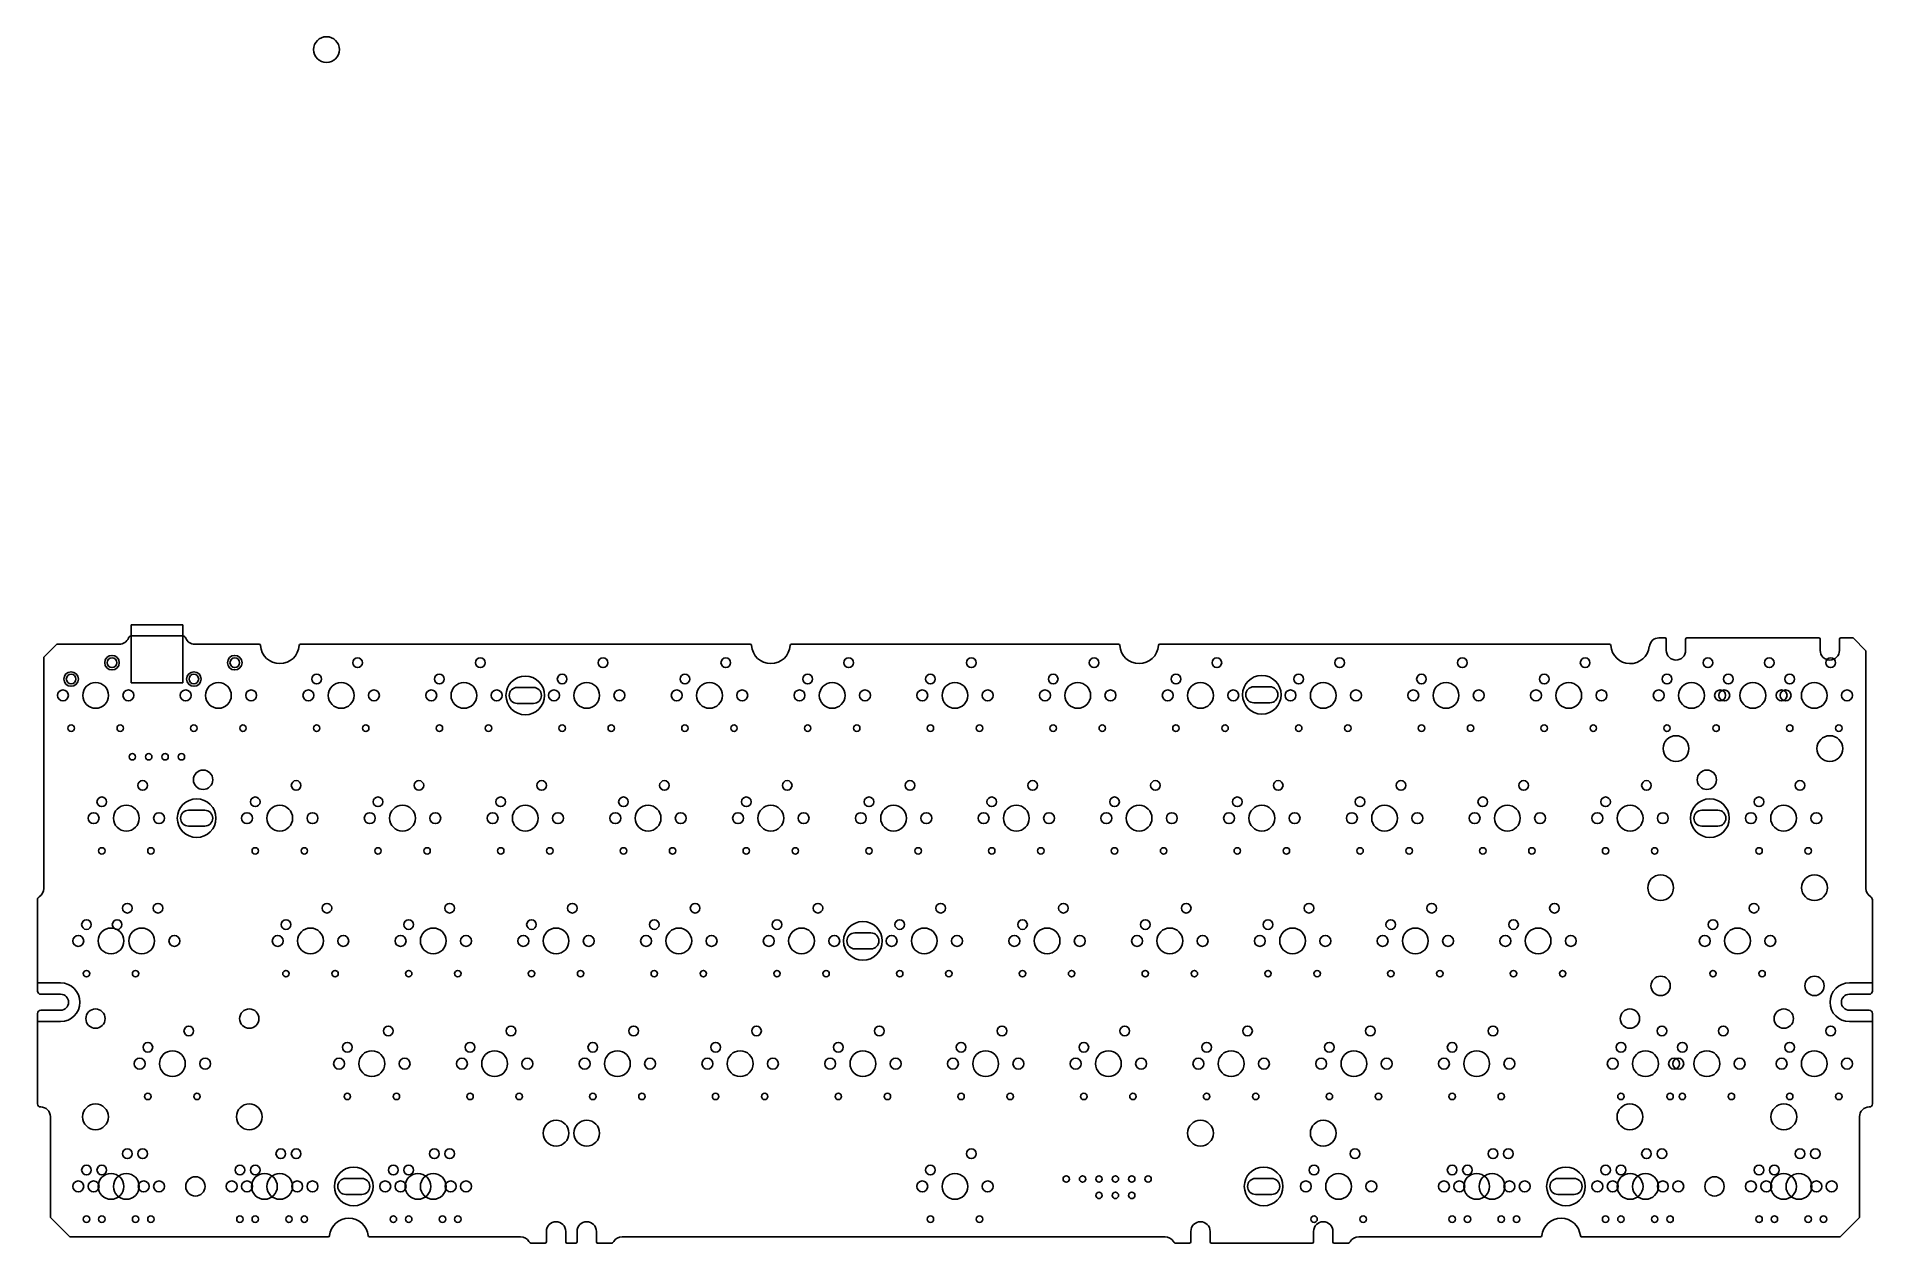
# Model space of a CAD drawing. Header units: millimetres. Extents: x 1582 to 1867, y 1108 to 1296.
import ezdxf

# ---------------------------------------------------------------- set-up
doc = ezdxf.new("R2010")
doc.units = ezdxf.units.MM
doc.layers.add('C', color=4, linetype='Continuous')
doc.layers.add('기판1.0t', color=102, linetype='Continuous')

msp = doc.modelspace()

# ---------------------------------------------------------------- linework, layer by layer
for centre in [(1597.05, 1183.84), (1599.59, 1183.84), (1602.13, 1183.84), (1604.67, 1183.84), (1741.98, 1118.31), (1744.52, 1118.31), (1747.06, 1118.31), (1749.6, 1118.31), (1752.14, 1118.31), (1754.68, 1118.31), (1747.06, 1115.77), (1749.6, 1115.77), (1752.14, 1115.77)]:
    msp.add_circle(centre, 0.5)
at = {"layer": 'C', "color": 3}
for p, q in [((1656.78, 1194.61), (1659.29, 1194.61)), ((1771.08, 1194.71), (1773.59, 1194.71)), ((1659.29, 1192.12), (1656.78, 1192.12)), ((1773.59, 1192.22), (1771.08, 1192.22)), ((1605.78, 1175.56), (1608.28, 1175.56)), ((1840.61, 1175.56), (1843.11, 1175.56)), ((1608.28, 1173.07), (1605.78, 1173.07)), ((1843.11, 1173.07), (1840.61, 1173.07)), ((1709.17, 1156.51), (1711.67, 1156.51)), ((1711.67, 1154.02), (1709.17, 1154.02)), ((1630.16, 1118.41), (1632.66, 1118.41)), ((1771.36, 1118.41), (1773.86, 1118.41)), ((1818.28, 1118.41), (1820.78, 1118.41)), ((1632.66, 1115.92), (1630.16, 1115.92)), ((1773.86, 1115.92), (1771.36, 1115.92)), ((1820.78, 1115.92), (1818.28, 1115.92))]:
    msp.add_line(p, q, dxfattribs=at)
at = {"layer": 'C', "color": 1}
for p, q in [((1585.92, 1148.74), (1582.21, 1148.74)), ((1863.5, 1148.74), (1867.21, 1148.74)), ((1585.92, 1142.74), (1582.21, 1142.74)), ((1863.5, 1142.74), (1867.21, 1142.74))]:
    msp.add_line(p, q, dxfattribs=at)
for centre in [(1658.03, 1193.36), (1772.33, 1193.46), (1607.03, 1174.31), (1841.86, 1174.31), (1710.42, 1155.26), (1631.41, 1117.16), (1772.61, 1117.16), (1819.53, 1117.16)]:
    msp.add_circle(centre, 3, dxfattribs=at)
at = {"layer": 'C'}
for centre in [(1608.03, 1180.27), (1841.39, 1180.27), (1606.84, 1117.16), (1842.58, 1117.16)]:
    msp.add_circle(centre, 1.5, dxfattribs=at)
at = {"layer": 'C', "color": 3}
for centre, start, end in [((1656.78, 1193.36), 90, 270), ((1659.29, 1193.36), 270, 90), ((1771.08, 1193.46), 90, 270), ((1773.59, 1193.46), 270, 90), ((1605.78, 1174.31), 90, 270), ((1608.28, 1174.31), 270, 90), ((1840.61, 1174.31), 90, 270), ((1843.11, 1174.31), 270, 90), ((1709.17, 1155.26), 90, 270), ((1711.67, 1155.26), 270, 90), ((1630.16, 1117.16), 90, 270), ((1632.66, 1117.16), 270, 90), ((1771.36, 1117.16), 90, 270), ((1773.86, 1117.16), 270, 90), ((1818.28, 1117.16), 90, 270), ((1820.78, 1117.16), 270, 90)]:
    msp.add_arc(centre, 1.24, start, end, dxfattribs=at)
at = {"layer": 'C', "color": 1}
for centre, start, end in [((1585.92, 1145.74), 270, 90), ((1863.5, 1145.74), 90, 270)]:
    msp.add_arc(centre, 3, start, end, dxfattribs=at)
at = {"layer": '기판1.0t', "color": 0}
for p, q in [((1596.88, 1204.3), (1604.88, 1204.3)), ((1596.88, 1195.3), (1596.88, 1204.3)), ((1604.88, 1195.3), (1604.88, 1204.3)), ((1596.88, 1195.3), (1604.88, 1195.3))]:
    msp.add_line(p, q, dxfattribs=at)
at = {"layer": '기판1.0t'}
for p, q in [((1585.33, 1201.29), (1583.33, 1199.29)), ((1585.33, 1201.29), (1595.03, 1201.29)), ((1596.9, 1202.59), (1604.87, 1202.59)), ((1606.74, 1201.29), (1616.74, 1201.29)), ((1623.13, 1201.29), (1692.94, 1201.29)), ((1699.33, 1201.29), (1750.09, 1201.29)), ((1756.48, 1201.29), (1826.29, 1201.29)), ((1833.96, 1202.29), (1834.9, 1202.29)), ((1835.1, 1200.35), (1835.1, 1202.09)), ((1838.1, 1200.35), (1838.1, 1202.09)), ((1838.3, 1202.29), (1858.77, 1202.29)), ((1858.97, 1200.35), (1858.97, 1202.09)), ((1861.97, 1200.35), (1861.97, 1202.09)), ((1862.17, 1202.29), (1864.08, 1202.29)), ((1864.08, 1202.29), (1866.08, 1200.29)), ((1866.08, 1200.29), (1866.08, 1163.4)), ((1583.33, 1199.29), (1583.33, 1163.4)), ((1582.33, 1161.66), (1582.33, 1147.48)), ((1867.08, 1161.66), (1867.08, 1147.48)), ((1585.92, 1146.98), (1582.83, 1146.98)), ((1863.5, 1146.98), (1866.58, 1146.98)), ((1582.33, 1143.99), (1582.33, 1129.99)), ((1585.92, 1144.49), (1582.83, 1144.49)), ((1863.5, 1144.49), (1866.58, 1144.49)), ((1867.08, 1143.99), (1867.08, 1129.99)), ((1866.58, 1129.49), (1866.58, 1129.49)), ((1584.33, 1127.99), (1584.33, 1112.34)), ((1865.08, 1127.99), (1865.08, 1112.34)), ((1584.33, 1112.34), (1587.33, 1109.34)), ((1865.08, 1112.34), (1862.08, 1109.34)), ((1587.33, 1109.34), (1627.46, 1109.34)), ((1633.84, 1109.34), (1657.3, 1109.34)), ((1661.3, 1110.18), (1661.3, 1108.54)), ((1664.3, 1110.18), (1664.3, 1108.54)), ((1666.06, 1110.18), (1666.06, 1108.54)), ((1669.06, 1110.18), (1669.06, 1108.54)), ((1673.06, 1109.34), (1757.31, 1109.34)), ((1761.31, 1110.18), (1761.31, 1108.54)), ((1764.31, 1110.18), (1764.31, 1108.54)), ((1780.36, 1110.18), (1780.36, 1108.54)), ((1783.36, 1110.18), (1783.36, 1108.54)), ((1787.36, 1109.34), (1815.58, 1109.34)), ((1821.96, 1109.34), (1862.08, 1109.34)), ((1659.03, 1108.34), (1661.1, 1108.34)), ((1664.5, 1108.34), (1665.86, 1108.34)), ((1669.26, 1108.34), (1671.33, 1108.34)), ((1759.04, 1108.34), (1761.11, 1108.34)), ((1764.51, 1108.34), (1780.16, 1108.34)), ((1783.56, 1108.34), (1785.63, 1108.34))]:
    msp.add_line(p, q, dxfattribs=at)
for centre, radius in [((1627.18, 1293.58), 2), ((1587.55, 1195.9), 1.13), ((1593.9, 1198.44), 1.13), ((1593.9, 1198.44), 0.75), ((1606.6, 1195.9), 1.13), ((1612.95, 1198.44), 1.13), ((1612.95, 1198.44), 0.75), ((1632, 1198.44), 0.75), ((1651.05, 1198.44), 0.75), ((1670.1, 1198.44), 0.75), ((1689.15, 1198.44), 0.75), ((1708.2, 1198.44), 0.75), ((1727.25, 1198.44), 0.75), ((1746.3, 1198.44), 0.75), ((1765.35, 1198.44), 0.75), ((1784.4, 1198.44), 0.75), ((1803.45, 1198.44), 0.75), ((1822.5, 1198.44), 0.75), ((1841.55, 1198.44), 0.75), ((1851.07, 1198.44), 0.75), ((1860.6, 1198.44), 0.75), ((1586.28, 1193.36), 0.85), ((1587.55, 1195.9), 0.75), ((1591.36, 1193.36), 2), ((1596.44, 1193.36), 0.85), ((1605.33, 1193.36), 0.85), ((1606.6, 1195.9), 0.75), ((1610.41, 1193.36), 2), ((1615.49, 1193.36), 0.85), ((1624.38, 1193.36), 0.85), ((1625.65, 1195.9), 0.75), ((1629.46, 1193.36), 2), ((1634.54, 1193.36), 0.85), ((1643.43, 1193.36), 0.85), ((1644.7, 1195.9), 0.75), ((1648.51, 1193.36), 2), ((1653.59, 1193.36), 0.85), ((1662.48, 1193.36), 0.85), ((1663.75, 1195.9), 0.75), ((1667.56, 1193.36), 2), ((1672.64, 1193.36), 0.85), ((1681.53, 1193.36), 0.85), ((1682.8, 1195.9), 0.75), ((1686.61, 1193.36), 2), ((1691.69, 1193.36), 0.85), ((1700.58, 1193.36), 0.85), ((1701.85, 1195.9), 0.75), ((1705.66, 1193.36), 2), ((1710.74, 1193.36), 0.85), ((1719.63, 1193.36), 0.85), ((1720.9, 1195.9), 0.75), ((1724.71, 1193.36), 2), ((1729.79, 1193.36), 0.85), ((1738.68, 1193.36), 0.85), ((1739.95, 1195.9), 0.75), ((1743.76, 1193.36), 2), ((1748.84, 1193.36), 0.85), ((1757.73, 1193.36), 0.85), ((1759, 1195.9), 0.75), ((1762.81, 1193.36), 2), ((1767.89, 1193.36), 0.85), ((1776.78, 1193.36), 0.85), ((1778.05, 1195.9), 0.75), ((1781.86, 1193.36), 2), ((1786.94, 1193.36), 0.85), ((1795.83, 1193.36), 0.85), ((1797.1, 1195.9), 0.75), ((1800.91, 1193.36), 2), ((1805.99, 1193.36), 0.85), ((1814.88, 1193.36), 0.85), ((1816.15, 1195.9), 0.75), ((1819.96, 1193.36), 2), ((1825.04, 1193.36), 0.85), ((1833.93, 1193.36), 0.85), ((1835.2, 1195.9), 0.75), ((1839.01, 1193.36), 2), ((1843.45, 1193.36), 0.85), ((1844.09, 1193.36), 0.85), ((1844.72, 1195.9), 0.75), ((1848.53, 1193.36), 2), ((1852.98, 1193.36), 0.85), ((1853.61, 1193.36), 0.85), ((1854.25, 1195.9), 0.75), ((1858.06, 1193.36), 2), ((1863.14, 1193.36), 0.85), ((1587.55, 1188.28), 0.5), ((1595.17, 1188.28), 0.5), ((1606.6, 1188.28), 0.5), ((1614.22, 1188.28), 0.5), ((1625.65, 1188.28), 0.5), ((1633.27, 1188.28), 0.5), ((1644.7, 1188.28), 0.5), ((1652.32, 1188.28), 0.5), ((1663.75, 1188.28), 0.5), ((1671.37, 1188.28), 0.5), ((1682.8, 1188.28), 0.5), ((1690.42, 1188.28), 0.5), ((1701.85, 1188.28), 0.5), ((1709.47, 1188.28), 0.5), ((1720.9, 1188.28), 0.5), ((1728.52, 1188.28), 0.5), ((1739.95, 1188.28), 0.5), ((1747.57, 1188.28), 0.5), ((1759, 1188.28), 0.5), ((1766.62, 1188.28), 0.5), ((1778.05, 1188.28), 0.5), ((1785.67, 1188.28), 0.5), ((1797.1, 1188.28), 0.5), ((1804.72, 1188.28), 0.5), ((1816.15, 1188.28), 0.5), ((1823.77, 1188.28), 0.5), ((1835.2, 1188.28), 0.5), ((1842.82, 1188.28), 0.5), ((1854.25, 1188.28), 0.5), ((1861.87, 1188.28), 0.5), ((1836.6, 1185.11), 2), ((1860.47, 1185.11), 2), ((1598.66, 1179.39), 0.75), ((1622.47, 1179.39), 0.75), ((1641.52, 1179.39), 0.75), ((1660.57, 1179.39), 0.75), ((1679.62, 1179.39), 0.75), ((1698.67, 1179.39), 0.75), ((1717.72, 1179.39), 0.75), ((1736.77, 1179.39), 0.75), ((1755.82, 1179.39), 0.75), ((1774.87, 1179.39), 0.75), ((1793.92, 1179.39), 0.75), ((1812.97, 1179.39), 0.75), ((1832.02, 1179.39), 0.75), ((1855.84, 1179.39), 0.75), ((1592.31, 1176.85), 0.75), ((1616.12, 1176.85), 0.75), ((1635.17, 1176.85), 0.75), ((1654.22, 1176.85), 0.75), ((1673.27, 1176.85), 0.75), ((1692.32, 1176.85), 0.75), ((1711.37, 1176.85), 0.75), ((1730.42, 1176.85), 0.75), ((1749.47, 1176.85), 0.75), ((1768.52, 1176.85), 0.75), ((1787.57, 1176.85), 0.75), ((1806.62, 1176.85), 0.75), ((1825.67, 1176.85), 0.75), ((1849.49, 1176.85), 0.75), ((1591.04, 1174.31), 0.85), ((1596.12, 1174.31), 2), ((1601.2, 1174.31), 0.85), ((1614.85, 1174.31), 0.85), ((1619.93, 1174.31), 2), ((1625.01, 1174.31), 0.85), ((1633.9, 1174.31), 0.85), ((1638.98, 1174.31), 2), ((1644.06, 1174.31), 0.85), ((1652.95, 1174.31), 0.85), ((1658.03, 1174.31), 2), ((1663.11, 1174.31), 0.85), ((1672, 1174.31), 0.85), ((1677.08, 1174.31), 2), ((1682.16, 1174.31), 0.85), ((1691.05, 1174.31), 0.85), ((1696.13, 1174.31), 2), ((1701.21, 1174.31), 0.85), ((1710.1, 1174.31), 0.85), ((1715.18, 1174.31), 2), ((1720.26, 1174.31), 0.85), ((1729.15, 1174.31), 0.85), ((1734.23, 1174.31), 2), ((1739.31, 1174.31), 0.85), ((1748.2, 1174.31), 0.85), ((1753.28, 1174.31), 2), ((1758.36, 1174.31), 0.85), ((1767.25, 1174.31), 0.85), ((1772.33, 1174.31), 2), ((1777.41, 1174.31), 0.85), ((1786.3, 1174.31), 0.85), ((1791.38, 1174.31), 2), ((1796.46, 1174.31), 0.85), ((1805.35, 1174.31), 0.85), ((1810.43, 1174.31), 2), ((1815.51, 1174.31), 0.85), ((1824.4, 1174.31), 0.85), ((1829.48, 1174.31), 2), ((1834.56, 1174.31), 0.85), ((1848.22, 1174.31), 0.85), ((1853.3, 1174.31), 2), ((1858.38, 1174.31), 0.85), ((1592.31, 1169.23), 0.5), ((1599.93, 1169.23), 0.5), ((1616.12, 1169.23), 0.5), ((1623.74, 1169.23), 0.5), ((1635.17, 1169.23), 0.5), ((1642.79, 1169.23), 0.5), ((1654.22, 1169.23), 0.5), ((1661.84, 1169.23), 0.5), ((1673.27, 1169.23), 0.5), ((1680.89, 1169.23), 0.5), ((1692.32, 1169.23), 0.5), ((1699.94, 1169.23), 0.5), ((1711.37, 1169.23), 0.5), ((1718.99, 1169.23), 0.5), ((1730.42, 1169.23), 0.5), ((1738.04, 1169.23), 0.5), ((1749.47, 1169.23), 0.5), ((1757.09, 1169.23), 0.5), ((1768.52, 1169.23), 0.5), ((1776.14, 1169.23), 0.5), ((1787.57, 1169.23), 0.5), ((1795.19, 1169.23), 0.5), ((1806.62, 1169.23), 0.5), ((1814.24, 1169.23), 0.5), ((1825.67, 1169.23), 0.5), ((1833.29, 1169.23), 0.5), ((1849.49, 1169.23), 0.5), ((1857.11, 1169.23), 0.5), ((1834.22, 1163.52), 2), ((1858.09, 1163.52), 2), ((1596.28, 1160.34), 0.75), ((1601.04, 1160.34), 0.75), ((1627.24, 1160.34), 0.75), ((1646.29, 1160.34), 0.75), ((1665.34, 1160.34), 0.75), ((1684.39, 1160.34), 0.75), ((1703.44, 1160.34), 0.75), ((1722.49, 1160.34), 0.75), ((1741.54, 1160.34), 0.75), ((1760.59, 1160.34), 0.75), ((1779.64, 1160.34), 0.75), ((1798.69, 1160.34), 0.75), ((1817.74, 1160.34), 0.75), ((1848.69, 1160.34), 0.75), ((1589.93, 1157.8), 0.75), ((1593.74, 1155.26), 2), ((1594.69, 1157.8), 0.75), ((1598.5, 1155.26), 2), ((1620.89, 1157.8), 0.75), ((1624.7, 1155.26), 2), ((1639.94, 1157.8), 0.75), ((1643.75, 1155.26), 2), ((1658.99, 1157.8), 0.75), ((1662.8, 1155.26), 2), ((1678.04, 1157.8), 0.75), ((1681.85, 1155.26), 2), ((1697.09, 1157.8), 0.75), ((1700.9, 1155.26), 2), ((1716.14, 1157.8), 0.75), ((1719.95, 1155.26), 2), ((1735.19, 1157.8), 0.75), ((1739, 1155.26), 2), ((1754.24, 1157.8), 0.75), ((1758.05, 1155.26), 2), ((1773.29, 1157.8), 0.75), ((1777.1, 1155.26), 2), ((1792.34, 1157.8), 0.75), ((1796.15, 1155.26), 2), ((1811.39, 1157.8), 0.75), ((1815.2, 1155.26), 2), ((1842.34, 1157.8), 0.75), ((1846.15, 1155.26), 2), ((1588.66, 1155.26), 0.85), ((1603.58, 1155.26), 0.85), ((1619.62, 1155.26), 0.85), ((1629.78, 1155.26), 0.85), ((1638.67, 1155.26), 0.85), ((1648.83, 1155.26), 0.85), ((1657.72, 1155.26), 0.85), ((1667.88, 1155.26), 0.85), ((1676.77, 1155.26), 0.85), ((1686.93, 1155.26), 0.85), ((1695.82, 1155.26), 0.85), ((1705.98, 1155.26), 0.85), ((1714.87, 1155.26), 0.85), ((1725.03, 1155.26), 0.85), ((1733.92, 1155.26), 0.85), ((1744.08, 1155.26), 0.85), ((1752.97, 1155.26), 0.85), ((1763.13, 1155.26), 0.85), ((1772.02, 1155.26), 0.85), ((1782.18, 1155.26), 0.85), ((1791.07, 1155.26), 0.85), ((1801.23, 1155.26), 0.85), ((1810.12, 1155.26), 0.85), ((1820.28, 1155.26), 0.85), ((1841.07, 1155.26), 0.85), ((1851.23, 1155.26), 0.85), ((1589.93, 1150.18), 0.5), ((1597.55, 1150.18), 0.5), ((1620.89, 1150.18), 0.5), ((1628.51, 1150.18), 0.5), ((1639.94, 1150.18), 0.5), ((1647.56, 1150.18), 0.5), ((1658.99, 1150.18), 0.5), ((1666.61, 1150.18), 0.5), ((1678.04, 1150.18), 0.5), ((1685.66, 1150.18), 0.5), ((1697.09, 1150.18), 0.5), ((1704.71, 1150.18), 0.5), ((1716.14, 1150.18), 0.5), ((1723.76, 1150.18), 0.5), ((1735.19, 1150.18), 0.5), ((1742.81, 1150.18), 0.5), ((1754.24, 1150.18), 0.5), ((1761.86, 1150.18), 0.5), ((1773.29, 1150.18), 0.5), ((1780.91, 1150.18), 0.5), ((1792.34, 1150.18), 0.5), ((1799.96, 1150.18), 0.5), ((1811.39, 1150.18), 0.5), ((1819.01, 1150.18), 0.5), ((1834.22, 1148.28), 1.5), ((1842.34, 1150.18), 0.5), ((1849.96, 1150.18), 0.5), ((1858.09, 1148.28), 1.5), ((1591.33, 1143.2), 1.5), ((1615.2, 1143.2), 1.5), ((1829.45, 1143.2), 1.5), ((1853.33, 1143.2), 1.5), ((1605.81, 1141.29), 0.75), ((1636.76, 1141.29), 0.75), ((1655.81, 1141.29), 0.75), ((1674.86, 1141.29), 0.75), ((1693.91, 1141.29), 0.75), ((1712.96, 1141.29), 0.75), ((1732.01, 1141.29), 0.75), ((1751.06, 1141.29), 0.75), ((1770.11, 1141.29), 0.75), ((1789.16, 1141.29), 0.75), ((1808.21, 1141.29), 0.75), ((1834.41, 1141.29), 0.75), ((1843.93, 1141.29), 0.75), ((1860.6, 1141.29), 0.75), ((1599.46, 1138.75), 0.75), ((1603.27, 1136.21), 2), ((1630.41, 1138.75), 0.75), ((1634.22, 1136.21), 2), ((1649.46, 1138.75), 0.75), ((1653.27, 1136.21), 2), ((1668.51, 1138.75), 0.75), ((1672.32, 1136.21), 2), ((1687.56, 1138.75), 0.75), ((1691.37, 1136.21), 2), ((1706.61, 1138.75), 0.75), ((1710.42, 1136.21), 2), ((1725.66, 1138.75), 0.75), ((1729.47, 1136.21), 2), ((1744.71, 1138.75), 0.75), ((1748.52, 1136.21), 2), ((1763.76, 1138.75), 0.75), ((1767.57, 1136.21), 2), ((1782.81, 1138.75), 0.75), ((1786.62, 1136.21), 2), ((1801.86, 1138.75), 0.75), ((1805.67, 1136.21), 2), ((1828.06, 1138.75), 0.75), ((1831.87, 1136.21), 2), ((1837.58, 1138.75), 0.75), ((1841.39, 1136.21), 2), ((1854.25, 1138.75), 0.75), ((1858.06, 1136.21), 2), ((1598.19, 1136.21), 0.85), ((1608.35, 1136.21), 0.85), ((1629.14, 1136.21), 0.85), ((1639.3, 1136.21), 0.85), ((1648.19, 1136.21), 0.85), ((1658.35, 1136.21), 0.85), ((1667.24, 1136.21), 0.85), ((1677.4, 1136.21), 0.85), ((1686.29, 1136.21), 0.85), ((1696.45, 1136.21), 0.85), ((1705.34, 1136.21), 0.85), ((1715.5, 1136.21), 0.85), ((1724.39, 1136.21), 0.85), ((1734.55, 1136.21), 0.85), ((1743.44, 1136.21), 0.85), ((1753.6, 1136.21), 0.85), ((1762.49, 1136.21), 0.85), ((1772.65, 1136.21), 0.85), ((1781.54, 1136.21), 0.85), ((1791.7, 1136.21), 0.85), ((1800.59, 1136.21), 0.85), ((1810.75, 1136.21), 0.85), ((1826.79, 1136.21), 0.85), ((1836.31, 1136.21), 0.85), ((1836.95, 1136.21), 0.85), ((1846.47, 1136.21), 0.85), ((1852.98, 1136.21), 0.85), ((1863.14, 1136.21), 0.85), ((1599.46, 1131.13), 0.5), ((1607.08, 1131.13), 0.5), ((1630.41, 1131.13), 0.5), ((1638.03, 1131.13), 0.5), ((1649.46, 1131.13), 0.5), ((1657.08, 1131.13), 0.5), ((1668.51, 1131.13), 0.5), ((1676.13, 1131.13), 0.5), ((1687.56, 1131.13), 0.5), ((1695.18, 1131.13), 0.5), ((1706.61, 1131.13), 0.5), ((1714.23, 1131.13), 0.5), ((1725.66, 1131.13), 0.5), ((1733.28, 1131.13), 0.5), ((1744.71, 1131.13), 0.5), ((1752.33, 1131.13), 0.5), ((1763.76, 1131.13), 0.5), ((1771.38, 1131.13), 0.5), ((1782.81, 1131.13), 0.5), ((1790.43, 1131.13), 0.5), ((1801.86, 1131.13), 0.5), ((1809.48, 1131.13), 0.5), ((1828.06, 1131.13), 0.5), ((1835.68, 1131.13), 0.5), ((1837.58, 1131.13), 0.5), ((1845.2, 1131.13), 0.5), ((1854.25, 1131.13), 0.5), ((1861.87, 1131.13), 0.5), ((1591.33, 1127.96), 2), ((1615.2, 1127.96), 2), ((1829.45, 1127.96), 2), ((1853.33, 1127.96), 2), ((1662.8, 1125.42), 2), ((1667.56, 1125.42), 2), ((1762.81, 1125.42), 2), ((1781.86, 1125.42), 2), ((1596.28, 1122.24), 0.75), ((1598.66, 1122.24), 0.75), ((1620.09, 1122.24), 0.75), ((1622.47, 1122.24), 0.75), ((1643.91, 1122.24), 0.75), ((1646.29, 1122.24), 0.75), ((1727.25, 1122.24), 0.75), ((1727.25, 1122.24), 0.75), ((1786.78, 1122.24), 0.75), ((1808.21, 1122.24), 0.75), ((1810.59, 1122.24), 0.75), ((1832.02, 1122.24), 0.75), ((1834.41, 1122.24), 0.75), ((1855.84, 1122.24), 0.75), ((1858.22, 1122.24), 0.75), ((1589.93, 1119.7), 0.75), ((1592.31, 1119.7), 0.75), ((1613.74, 1119.7), 0.75), ((1616.12, 1119.7), 0.75), ((1637.56, 1119.7), 0.75), ((1639.94, 1119.7), 0.75), ((1720.9, 1119.7), 0.75), ((1720.9, 1119.7), 0.75), ((1780.43, 1119.7), 0.75), ((1801.86, 1119.7), 0.75), ((1804.24, 1119.7), 0.75), ((1825.67, 1119.7), 0.75), ((1828.06, 1119.7), 0.75), ((1849.49, 1119.7), 0.75), ((1851.87, 1119.7), 0.75), ((1588.66, 1117.16), 0.85), ((1591.04, 1117.16), 0.85), ((1593.74, 1117.16), 2), ((1596.12, 1117.16), 2), ((1598.82, 1117.16), 0.85), ((1601.2, 1117.16), 0.85), ((1612.47, 1117.16), 0.85), ((1614.85, 1117.16), 0.85), ((1617.55, 1117.16), 2), ((1619.93, 1117.16), 2), ((1622.63, 1117.16), 0.85), ((1625.01, 1117.16), 0.85), ((1636.29, 1117.16), 0.85), ((1638.67, 1117.16), 0.85), ((1641.37, 1117.16), 2), ((1643.75, 1117.16), 2), ((1646.45, 1117.16), 0.85), ((1648.83, 1117.16), 0.85), ((1719.63, 1117.16), 0.85), ((1719.63, 1117.16), 0.85), ((1724.71, 1117.16), 2), ((1724.71, 1117.16), 2), ((1729.79, 1117.16), 0.85), ((1729.79, 1117.16), 0.85), ((1779.16, 1117.16), 0.85), ((1784.24, 1117.16), 2), ((1789.32, 1117.16), 0.85), ((1800.59, 1117.16), 0.85), ((1802.97, 1117.16), 0.85), ((1805.67, 1117.16), 2), ((1808.05, 1117.16), 2), ((1810.75, 1117.16), 0.85), ((1813.13, 1117.16), 0.85), ((1824.4, 1117.16), 0.85), ((1826.79, 1117.16), 0.85), ((1829.48, 1117.16), 2), ((1831.87, 1117.16), 2), ((1834.56, 1117.16), 0.85), ((1836.95, 1117.16), 0.85), ((1848.22, 1117.16), 0.85), ((1850.6, 1117.16), 0.85), ((1853.3, 1117.16), 2), ((1855.68, 1117.16), 2), ((1858.38, 1117.16), 0.85), ((1860.76, 1117.16), 0.85), ((1589.93, 1112.08), 0.5), ((1592.31, 1112.08), 0.5), ((1597.55, 1112.08), 0.5), ((1599.93, 1112.08), 0.5), ((1613.74, 1112.08), 0.5), ((1616.12, 1112.08), 0.5), ((1621.36, 1112.08), 0.5), ((1623.74, 1112.08), 0.5), ((1637.56, 1112.08), 0.5), ((1639.94, 1112.08), 0.5), ((1645.18, 1112.08), 0.5), ((1647.56, 1112.08), 0.5), ((1720.9, 1112.08), 0.5), ((1720.9, 1112.08), 0.5), ((1728.52, 1112.08), 0.5), ((1728.52, 1112.08), 0.5), ((1780.43, 1112.08), 0.5), ((1788.05, 1112.08), 0.5), ((1801.86, 1112.08), 0.5), ((1804.24, 1112.08), 0.5), ((1809.48, 1112.08), 0.5), ((1811.86, 1112.08), 0.5), ((1825.67, 1112.08), 0.5), ((1828.06, 1112.08), 0.5), ((1833.29, 1112.08), 0.5), ((1835.68, 1112.08), 0.5), ((1849.49, 1112.08), 0.5), ((1851.87, 1112.08), 0.5), ((1857.11, 1112.08), 0.5), ((1859.49, 1112.08), 0.5)]:
    msp.add_circle(centre, radius, dxfattribs=at)
for centre, radius, start, end in [((1595.03, 1202.79), 1.5, 270, 339.5127), ((1596.9, 1202.09), 0.5, 90, 159.5127), ((1604.87, 1202.09), 0.5, 20.4873, 90), ((1606.74, 1202.79), 1.5, 200.4873, 270), ((1616.74, 1201.09), 0.2, 3.5833, 90), ((1619.93, 1201.29), 3, 183.5833, 356.4167), ((1623.13, 1201.09), 0.2, 90, 176.4167), ((1692.94, 1201.09), 0.2, 3.5833, 90), ((1696.13, 1201.29), 3, 183.5833, 356.4167), ((1699.33, 1201.09), 0.2, 90, 176.4167), ((1750.09, 1201.09), 0.2, 3.5833, 90), ((1753.28, 1201.29), 3, 183.5833, 356.4167), ((1756.48, 1201.09), 0.2, 90, 176.4167), ((1826.29, 1201.09), 0.2, 3.5833, 90), ((1829.48, 1201.29), 3, 183.5833, 353.6206), ((1833.96, 1200.79), 1.5, 90, 173.6206), ((1834.9, 1202.09), 0.2, 0, 90), ((1836.6, 1200.35), 1.5, 180, 0), ((1838.3, 1202.09), 0.2, 90, 180), ((1858.77, 1202.09), 0.2, 0, 90), ((1860.47, 1200.35), 1.5, 180, 0), ((1862.17, 1202.09), 0.2, 90, 180), ((1581.83, 1163.4), 1.5, 300, 0), ((1867.58, 1163.4), 1.5, 180, 240), ((1582.83, 1161.66), 0.5, 120, 180), ((1866.58, 1161.66), 0.5, 0, 60), ((1582.83, 1147.48), 0.5, 180, 270), ((1585.92, 1145.74), 1.24, 270, 90), ((1863.5, 1145.74), 1.24, 90, 270), ((1866.58, 1147.48), 0.5, 270, 0), ((1582.83, 1143.99), 0.5, 90, 180), ((1866.58, 1143.99), 0.5, 0, 90), ((1582.83, 1129.99), 0.5, 180, 270), ((1582.83, 1127.99), 1.5, 0, 90), ((1866.58, 1127.99), 1.5, 90, 180), ((1866.58, 1129.99), 0.5, 270, 0), ((1630.65, 1109.24), 3, 5.3794, 174.6206), ((1662.8, 1110.18), 1.5, 0, 180), ((1667.56, 1110.18), 1.5, 0, 180), ((1762.81, 1110.18), 1.5, 0, 180), ((1781.86, 1110.18), 1.5, 0, 180), ((1818.77, 1109.24), 3, 5.3794, 174.6206), ((1627.46, 1109.54), 0.2, 270, 354.6206), ((1633.84, 1109.54), 0.2, 185.3794, 270), ((1657.3, 1107.84), 1.5, 30, 90), ((1673.06, 1107.84), 1.5, 90, 150), ((1757.31, 1107.84), 1.5, 30, 90), ((1787.36, 1107.84), 1.5, 90, 150), ((1815.58, 1109.54), 0.2, 270, 354.6206), ((1821.96, 1109.54), 0.2, 185.3794, 270), ((1659.03, 1108.84), 0.5, 210, 270), ((1661.1, 1108.54), 0.2, 270, 0), ((1664.5, 1108.54), 0.2, 180, 270), ((1665.86, 1108.54), 0.2, 270, 0), ((1669.26, 1108.54), 0.2, 180, 270), ((1671.33, 1108.84), 0.5, 270, 330), ((1759.04, 1108.84), 0.5, 210, 270), ((1761.11, 1108.54), 0.2, 270, 0), ((1764.51, 1108.54), 0.2, 180, 270), ((1780.16, 1108.54), 0.2, 270, 0), ((1783.56, 1108.54), 0.2, 180, 270), ((1785.63, 1108.84), 0.5, 270, 330)]:
    msp.add_arc(centre, radius, start, end, dxfattribs=at)

doc.saveas('drawing.dxf')
